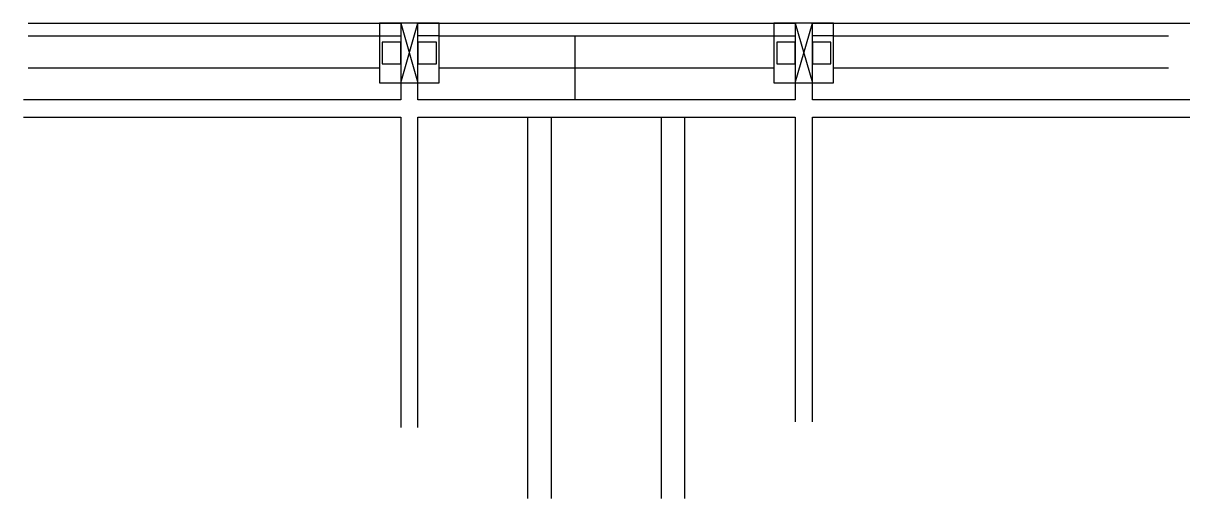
# Model space of a CAD drawing. Header units: metres. Extents: x 4264 to 5556, y 2697 to 3224.
import ezdxf

# ---------------------------------------------------------------- set-up
doc = ezdxf.new("R2010")
doc.units = ezdxf.units.M
for name, color, linetype in [('1', 7, 'Continuous'), ('3', 7, 'Continuous'), ('7', 7, 'Continuous'), ('Painéis', 7, 'Continuous')]:
    doc.layers.add(name, color=color, linetype=linetype)

msp = doc.modelspace()

# ---------------------------------------------------------------- linework, layer by layer
at = {"layer": '1', "color": 7, "lineweight": 25}
for p, q in [((4682.2, 3158.2), (4701.2, 3224.2)), ((4682.2, 3224.2), (4701.2, 3158.2)), ((5119.2, 3158.2), (5138.2, 3224.2)), ((5119.2, 3224.2), (5138.2, 3158.2))]:
    msp.add_line(p, q, dxfattribs=at)
at = {"layer": '3', "color": 7, "lineweight": 25}
for p, q in [((4269.7, 3224.2), (4682.2, 3224.2)), ((4701.2, 3224.2), (5119.2, 3224.2)), ((5138.2, 3224.2), (5556.2, 3224.2)), ((4269.7, 3210.2), (4658.7, 3210.2)), ((4658.7, 3210.2), (4682.2, 3210.2)), ((4724.7, 3210.2), (4701.2, 3210.2)), ((4724.7, 3210.2), (5095.7, 3210.2)), ((5095.7, 3210.2), (5119.2, 3210.2)), ((5161.7, 3210.2), (5138.2, 3210.2)), ((5161.7, 3210.2), (5532.7, 3210.2))]:
    msp.add_line(p, q, dxfattribs=at)
for points in [[(4658.7, 3158.2), (4724.7, 3158.2), (4724.7, 3224.2), (4658.7, 3224.2), (4658.7, 3158.2)], [(5095.7, 3158.2), (5161.7, 3158.2), (5161.7, 3224.2), (5095.7, 3224.2), (5095.7, 3158.2)], [(4682.2, 3158.2), (4682.2, 3139.2)], [(4701.2, 3139.2), (4701.2, 3158.2)], [(5119.2, 3158.2), (5119.2, 3139.2)], [(5138.2, 3139.2), (5138.2, 3158.2)], [(4682.2, 3139.2), (4264.2, 3139.2)], [(5119.2, 3139.2), (4701.2, 3139.2)], [(5556.2, 3139.2), (5138.2, 3139.2)], [(4264.2, 3120.2), (4682.2, 3120.2)], [(4682.2, 3120.2), (4682.2, 2776.2)], [(4701.2, 3120.2), (5119.2, 3120.2)], [(4701.2, 2776.2), (4701.2, 3120.2)], [(5119.2, 3120.2), (5119.2, 2782.2)], [(5138.2, 3120.2), (5556.2, 3120.2)], [(5138.2, 2782.2), (5138.2, 3120.2)]]:
    msp.add_lwpolyline(points, dxfattribs=at)
at = {"layer": '7', "color": 7, "lineweight": 25}
for points in [[(4682.2, 3158.2), (4701.2, 3158.2), (4701.2, 3224.2), (4682.2, 3224.2), (4682.2, 3158.2)], [(5119.2, 3158.2), (5138.2, 3158.2), (5138.2, 3224.2), (5119.2, 3224.2), (5119.2, 3158.2)], [(4682.2, 3203.2), (4661.7, 3203.2), (4661.7, 3179.2), (4682.2, 3179.2), (4682.2, 3203.2)], [(4721.7, 3203.2), (4701.2, 3203.2), (4701.2, 3179.2), (4721.7, 3179.2), (4721.7, 3203.2)], [(5119.2, 3203.2), (5098.7, 3203.2), (5098.7, 3179.2), (5119.2, 3179.2), (5119.2, 3203.2)], [(5158.7, 3203.2), (5138.2, 3203.2), (5138.2, 3179.2), (5158.7, 3179.2), (5158.7, 3203.2)]]:
    msp.add_lwpolyline(points, dxfattribs=at)
at = {"layer": 'Painéis', "color": 7, "lineweight": 25}
for p, q in [((4875.2, 3210.2), (4875.2, 3139.2)), ((4269.7, 3174.7), (4658.7, 3174.7)), ((4724.7, 3174.7), (5095.7, 3174.7)), ((5161.7, 3174.7), (5532.7, 3174.7)), ((4823.1, 2697.2), (4823.1, 3120.2)), ((4849.1, 2697.2), (4849.1, 3120.2)), ((4971.1, 2697.2), (4971.1, 3120.2)), ((4997.1, 2697.2), (4997.1, 3120.2))]:
    msp.add_line(p, q, dxfattribs=at)

doc.saveas('drawing.dxf')
